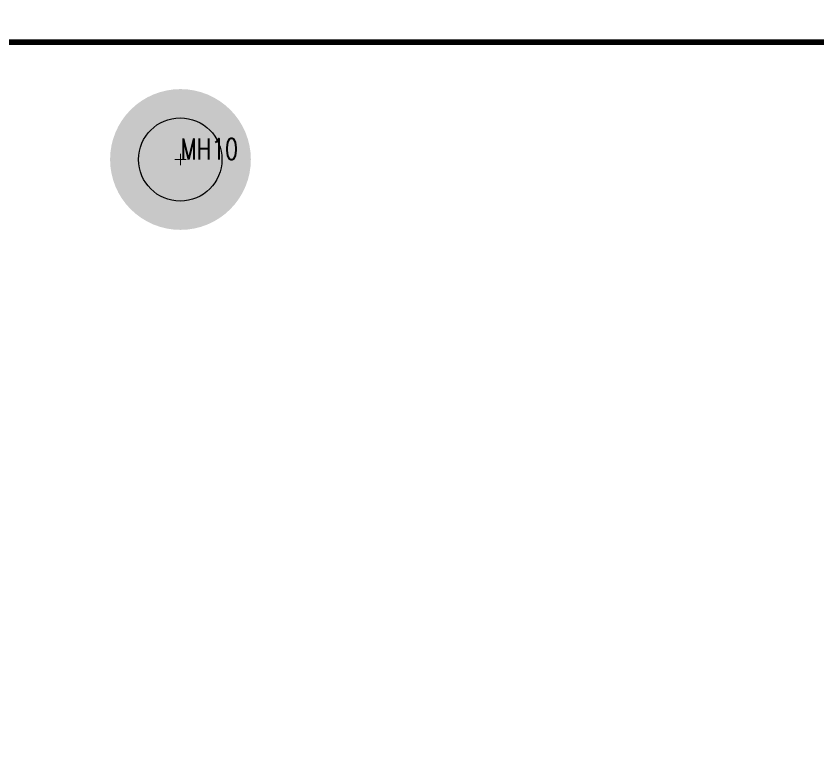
# Model space of a CAD drawing. Header units: millimetres. Extents: x 5 to 1395, y 5 to 415.
# Drawn here: x 1122 to 1156.09, y 260.83 to 291.72 of the extents above; entities that cross this region are included whole.
import ezdxf

# ---------------------------------------------------------------- set-up
doc = ezdxf.new("R2010")
doc.units = ezdxf.units.MM
doc.header["$PDSIZE"] = -1
for name, color, linetype in [('BOARD_OUTLINE_00', 2, 'Continuous'), ('DRIL_PLTE_THRU_01', 16, 'Continuous'), ('DRIL_PLTE_THRU_02', 146, 'Continuous'), ('DRIL_PLTE_THRU_03', 56, 'Continuous'), ('DRIL_PLTE_THRU_04', 216, 'Continuous'), ('DRIL_PLTE_THRU_05', 34, 'Continuous'), ('DRIL_PLTE_THRU_06', 96, 'Continuous'), ('DRIL_PLTE_THRU_07', 171, 'Continuous'), ('DRIL_PLTE_THRU_08', 176, 'Continuous'), ('DRIL_SYMBOL', 2, 'Continuous'), ('PADS_BOT', 5, 'Continuous'), ('PADS_INNER', 1, 'Continuous'), ('PADS_TOP', 1, 'Continuous'), ('PART_NAME_01', 1, 'Continuous')]:
    doc.layers.add(name, color=color, linetype=linetype)
doc.styles.add('W0$127', font='simplex', dxfattribs={"width": 0.75})
doc.dimstyles.new('ISO-25', dxfattribs={"dimtxt": 2.5, "dimasz": 2.5, "dimexe": 1.25, "dimexo": 0.625, "dimtad": 1, "dimtxsty": 'Standard', "dimcen": 2.5, "dimadec": 0, "dimazin": 0, "dimtfac": 1, "dimtmove": 0, "dimatfit": 3, "dimfxl": 0, "dimarcsym": 0})

# ---------------------------------------------------------------- blocks, each defined once
blk = doc.blocks.new('BOARD_30802')
at = {"layer": 'BOARD_OUTLINE_00', "const_width": 0.254}
blk.add_lwpolyline([(292.4, 279.4), (139.4, 279.4, -1), (132.4, 279.4), (19.4, 279.4, -1), (12.4, 279.4), (0, 279.4), (0, 218.93), (2, 218.93, -1), (2, 211.93), (0, 211.93), (0, 63), (2, 63, -1), (2, 56), (0, 56), (0, 0), (431.8, 0)], format="xyb", dxfattribs=at)
blk = doc.blocks.new('DRIL_SYMBOL_3$5')
at = {"layer": 'DRIL_SYMBOL', "const_width": 0.0508}
for points in [[(-0.254, 0), (0.254, 0)], [(0, -0.254), (0, 0.254)]]:
    blk.add_lwpolyline(points, dxfattribs=at)
blk = doc.blocks.new('DRIL_HOLE_3$5')
at = {"const_width": 1.75}
blk.add_lwpolyline([(-0.875, 0, 1), (0.875, 0, 1)], format="xyb", close=True, dxfattribs=at)
blk.add_blockref('DRIL_SYMBOL_3$5', (0, 0))
blk = doc.blocks.new('PAD_26')
at = {"const_width": 3}
blk.add_lwpolyline([(0, -1.5, 1), (0, 1.5, 1)], format="xyb", close=True, dxfattribs=at)
blk = doc.blocks.new('STK_TOP_206')
at = {"layer": 'DRIL_PLTE_THRU_01'}
blk.add_blockref('DRIL_HOLE_3$5', (0, 0), dxfattribs=at)
at = {"layer": 'DRIL_PLTE_THRU_02'}
blk.add_blockref('DRIL_HOLE_3$5', (0, 0), dxfattribs=at)
at = {"layer": 'DRIL_PLTE_THRU_03'}
blk.add_blockref('DRIL_HOLE_3$5', (0, 0), dxfattribs=at)
at = {"layer": 'DRIL_PLTE_THRU_04'}
blk.add_blockref('DRIL_HOLE_3$5', (0, 0), dxfattribs=at)
at = {"layer": 'DRIL_PLTE_THRU_05'}
blk.add_blockref('DRIL_HOLE_3$5', (0, 0), dxfattribs=at)
at = {"layer": 'DRIL_PLTE_THRU_06'}
blk.add_blockref('DRIL_HOLE_3$5', (0, 0), dxfattribs=at)
at = {"layer": 'DRIL_PLTE_THRU_07'}
blk.add_blockref('DRIL_HOLE_3$5', (0, 0), dxfattribs=at)
at = {"layer": 'DRIL_PLTE_THRU_08'}
blk.add_blockref('DRIL_HOLE_3$5', (0, 0), dxfattribs=at)
at = {"layer": 'PADS_BOT'}
blk.add_blockref('PAD_26', (0, 0), dxfattribs=at)
at = {"layer": 'PADS_INNER'}
blk.add_blockref('PAD_26', (0, 0), dxfattribs=at)
at = {"layer": 'PADS_TOP'}
blk.add_blockref('PAD_26', (0, 0), dxfattribs=at)
blk = doc.blocks.new('SYM_TOP_19')
blk.add_blockref('STK_TOP_206', (0, 0))
blk = doc.blocks.new('PART_TOP_352')
blk.add_blockref('SYM_TOP_19', (0, 0))
at = {"layer": 'PART_NAME_01', "style": 'W0$127', "width": 0.75}
blk.add_text('MH10', height=0.889, dxfattribs=at).set_placement((0, 0))
blk = doc.blocks.new('q')
for name, p in [('BOARD_30802', (963.245, 11.209)), ('PART_TOP_352', (1129.005, 285.609))]:
    blk.add_blockref(name, p)
blk = doc.blocks.new('*D230')
at = {"color": 0, "lineweight": -2}
for p, q in [((969.595, 286.609), (969.595, 307.072)), ((1257.145, 291.679), (1257.145, 307.072)), ((972.897, 306.072), (1253.843, 306.072))]:
    blk.add_line(p, q, dxfattribs=at)
at = {"color": 0}
for points in [[(972.897, 306.622), (972.897, 305.521), (969.595, 306.072)], [(1253.843, 306.622), (1253.843, 305.521), (1257.145, 306.072)]]:
    blk.add_solid(points, dxfattribs=at)
at = {"layer": 'Defpoints', "color": 0}
for p in [(1257.145, 306.072), (1257.145, 290.679), (969.595, 285.609)]:
    blk.add_point(p, dxfattribs=at)
at = {"color": 0, "insert": (1113.37, 309.637), "char_height": 3.5, "attachment_point": 5}
blk.add_mtext('287,550', dxfattribs=at)
blk = doc.blocks.new('*D231')
at = {"color": 0, "lineweight": -2}
for p, q in [((969.595, 286.609), (969.595, 323.77)), ((1257.145, 181.679), (1257.145, 323.77)), ((1253.843, 322.77), (972.897, 322.77))]:
    blk.add_line(p, q, dxfattribs=at)
at = {"color": 0}
for points in [[(972.897, 323.321), (972.897, 322.22), (969.595, 322.77)], [(1253.843, 323.321), (1253.843, 322.22), (1257.145, 322.77)]]:
    blk.add_solid(points, dxfattribs=at)
at = {"layer": 'Defpoints', "color": 0}
for p in [(969.595, 322.77), (969.595, 285.609), (1257.145, 180.679)]:
    blk.add_point(p, dxfattribs=at)
at = {"color": 0, "insert": (1113.37, 326.336), "char_height": 3.5, "attachment_point": 5}
blk.add_mtext('287,550', dxfattribs=at)

msp = doc.modelspace()

# ---------------------------------------------------------------- linework, layer by layer
at = {"color": 7, "linetype": 'Continuous', "lineweight": 15}
msp.add_line((1253.6455, 290.6088), (1102.6441, 290.6088), dxfattribs=at)
msp.add_circle((1128.9948, 285.6088), 1.775, dxfattribs=at)

# ---------------------------------------------------------------- block references
msp.add_blockref('q', (0, 0))

# ---------------------------------------------------------------- dimensions: what is measured, and where the dimension line sits
for base, p1, p2, picture, middle in [((969.5948, 322.7702), (1257.1448, 180.6788), (969.5948, 285.6088), '*D231', (1113.3698, 326.3359)), ((1257.1448, 306.0718), (969.5948, 285.6088), (1257.1448, 290.6788), '*D230', (1113.3698, 309.6374))]:
    dim = msp.add_linear_dim(base=base, p1=p1, p2=p2, dimstyle='ISO-25', override={"dimtxt": 3.5, "dimasz": 3.302, "dimexe": 1, "dimexo": 1, "dimgap": 1.524, "dimtih": 1, "dimtoh": 1, "dimdec": 3, "dimzin": 0, "dimadec": 2, "dimtdec": 3, "dimtzin": 0})
    dim.commit()
    dim.dimension.update_dxf_attribs({"geometry": picture, "text_midpoint": middle})

doc.saveas('drawing.dxf')
